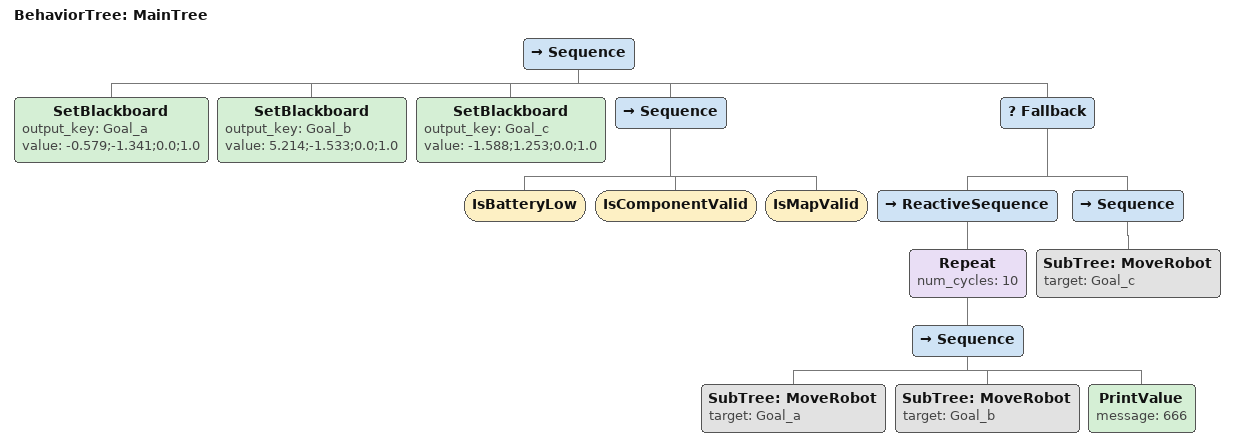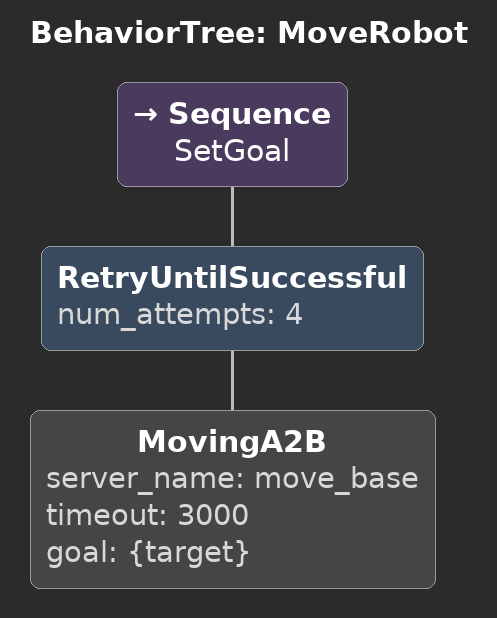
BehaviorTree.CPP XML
<root main_tree_to_execute = "MainTree">
    <BehaviorTree ID="MainTree">
        <Sequence>
            <SetBlackboard output_key="Goal_a" value="-0.579;-1.341;0.0;1.0" />
            <SetBlackboard output_key="Goal_b" value="5.214;-1.533;0.0;1.0" />
            <SetBlackboard output_key="Goal_c" value="-1.588;1.253;0.0;1.0" />
            <Sequence>
                <IsBatteryLow />
                <IsComponentValid />
                <IsMapValid />
            </Sequence>
            <Fallback>
                <ReactiveSequence>
                    <Repeat num_cycles="10">
                        <Sequence>
                            <SubTree ID="MoveRobot" target="Goal_a" />
                            <SubTree ID="MoveRobot" target="Goal_b" />
                            <PrintValue message="666" />
                        </Sequence>
                    </Repeat>
                </ReactiveSequence>
                <Sequence>
                    <SubTree ID="MoveRobot" target="Goal_c" />
                </Sequence>
            </Fallback>
        </Sequence>
    </BehaviorTree>

    <BehaviorTree ID="MoveRobot">
        <Sequence name="SetGoal">
            <RetryUntilSuccessful num_attempts="4">
                <MovingA2B server_name="move_base" timeout="3000" goal="{target}" />
            </RetryUntilSuccessful>
        </Sequence>
    </BehaviorTree>
</root>
